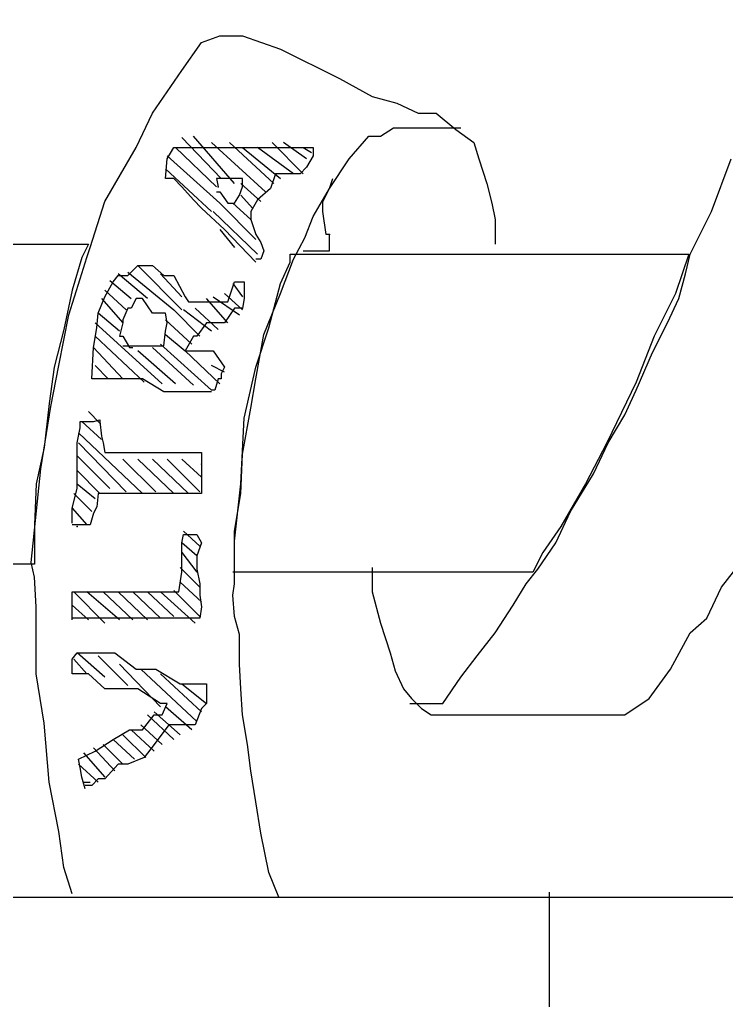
# Model space of a CAD drawing. Extents: x 731154 to 731744, y 4379381 to 4380408.
# Drawn here: x 731188.87 to 731193.18, y 4380247.51 to 4380253.49 of the extents above; entities that cross this region are included whole.
import ezdxf

# ---------------------------------------------------------------- set-up
doc = ezdxf.new("R2010")
doc.units = 0
doc.layers.get('0').update_dxf_attribs({"linetype": 'CONTINUOUS'})

msp = doc.modelspace()

# ---------------------------------------------------------------- linework, layer by layer
at = {"color": 0, "linetype": 'CONTINUOUS'}
for p, q in [((731189.98, 4380253.35), (731190.09, 4380253.39)), ((731189.98, 4380253.35), (731190.09, 4380253.39)), ((731190.09, 4380253.39), (731190.23, 4380253.39)), ((731190.09, 4380253.39), (731190.23, 4380253.39)), ((731190.23, 4380253.39), (731190.46, 4380253.31)), ((731190.23, 4380253.39), (731190.46, 4380253.31)), ((731189.86, 4380253.18), (731189.98, 4380253.35)), ((731189.86, 4380253.18), (731189.98, 4380253.35)), ((731190.46, 4380253.31), (731190.82, 4380253.13)), ((731190.46, 4380253.31), (731190.82, 4380253.13)), ((731189.68, 4380252.92), (731189.86, 4380253.18)), ((731189.68, 4380252.92), (731189.86, 4380253.18)), ((731190.82, 4380253.13), (731191.02, 4380253.02)), ((731190.82, 4380253.13), (731191.02, 4380253.02)), ((731191.02, 4380253.02), (731191.17, 4380252.98)), ((731191.02, 4380253.02), (731191.17, 4380252.98)), ((731191.17, 4380252.98), (731191.3, 4380252.92)), ((731191.17, 4380252.98), (731191.3, 4380252.92)), ((731189.58, 4380252.71), (731189.68, 4380252.92)), ((731189.58, 4380252.71), (731189.68, 4380252.92)), ((731191.3, 4380252.92), (731191.41, 4380252.92)), ((731191.3, 4380252.92), (731191.41, 4380252.92)), ((731191.41, 4380252.92), (731191.53, 4380252.82)), ((731191.41, 4380252.92), (731191.53, 4380252.82)), ((731190.18, 4380252.49), (731189.93, 4380252.78)), ((731190.18, 4380252.49), (731189.93, 4380252.78)), ((731190.88, 4380252.64), (731191, 4380252.78)), ((731190.88, 4380252.64), (731191, 4380252.78)), ((731191, 4380252.78), (731191.07, 4380252.78)), ((731191, 4380252.78), (731191.07, 4380252.78)), ((731191.07, 4380252.78), (731191.15, 4380252.83)), ((731191.07, 4380252.78), (731191.15, 4380252.83)), ((731191.15, 4380252.83), (731191.2, 4380252.83)), ((731191.15, 4380252.83), (731191.2, 4380252.83)), ((731191.2, 4380252.83), (731191.26, 4380252.83)), ((731191.2, 4380252.83), (731191.26, 4380252.83)), ((731191.26, 4380252.83), (731191.33, 4380252.83)), ((731191.26, 4380252.83), (731191.33, 4380252.83)), ((731191.33, 4380252.83), (731191.41, 4380252.83)), ((731191.33, 4380252.83), (731191.41, 4380252.83)), ((731191.41, 4380252.83), (731191.48, 4380252.83)), ((731191.41, 4380252.83), (731191.48, 4380252.83)), ((731191.48, 4380252.83), (731191.56, 4380252.83)), ((731191.48, 4380252.83), (731191.56, 4380252.83)), ((731191.53, 4380252.82), (731191.64, 4380252.74)), ((731191.53, 4380252.82), (731191.64, 4380252.74)), ((731189.86, 4380252.77), (731190.1, 4380252.52)), ((731189.86, 4380252.77), (731190.1, 4380252.52)), ((731190.04, 4380252.74), (731190.37, 4380252.44)), ((731190.04, 4380252.74), (731190.37, 4380252.44)), ((731190.42, 4380252.49), (731190.15, 4380252.74)), ((731190.42, 4380252.49), (731190.15, 4380252.74)), ((731190.41, 4380252.74), (731190.6, 4380252.55)), ((731190.41, 4380252.74), (731190.6, 4380252.55)), ((731190.62, 4380252.64), (731190.48, 4380252.74)), ((731190.62, 4380252.64), (731190.48, 4380252.74)), ((731191.64, 4380252.74), (731191.67, 4380252.64)), ((731191.64, 4380252.74), (731191.67, 4380252.64)), ((731189.39, 4380252.38), (731189.58, 4380252.71)), ((731189.39, 4380252.38), (731189.58, 4380252.71)), ((731189.77, 4380252.64), (731189.81, 4380252.71)), ((731189.77, 4380252.64), (731189.81, 4380252.71)), ((731189.77, 4380252.66), (731190.09, 4380252.37)), ((731189.77, 4380252.66), (731190.09, 4380252.37)), ((731189.81, 4380252.71), (731189.85, 4380252.71)), ((731189.81, 4380252.71), (731189.85, 4380252.71)), ((731190.07, 4380252.47), (731189.82, 4380252.71)), ((731190.07, 4380252.47), (731189.82, 4380252.71)), ((731189.85, 4380252.71), (731190.01, 4380252.71)), ((731189.85, 4380252.71), (731190.01, 4380252.71)), ((731190.01, 4380252.71), (731190.1, 4380252.71)), ((731190.01, 4380252.71), (731190.1, 4380252.71)), ((731190.1, 4380252.71), (731190.22, 4380252.71)), ((731190.1, 4380252.71), (731190.22, 4380252.71)), ((731190.22, 4380252.71), (731190.31, 4380252.71)), ((731190.22, 4380252.71), (731190.31, 4380252.71)), ((731190.23, 4380252.71), (731190.46, 4380252.52)), ((731190.23, 4380252.71), (731190.46, 4380252.52)), ((731190.31, 4380252.71), (731190.41, 4380252.71)), ((731190.31, 4380252.71), (731190.41, 4380252.71)), ((731190.54, 4380252.55), (731190.32, 4380252.71)), ((731190.54, 4380252.55), (731190.32, 4380252.71)), ((731190.41, 4380252.71), (731190.46, 4380252.71)), ((731190.41, 4380252.71), (731190.46, 4380252.71)), ((731190.46, 4380252.71), (731190.54, 4380252.71)), ((731190.46, 4380252.71), (731190.54, 4380252.71)), ((731190.54, 4380252.71), (731190.58, 4380252.71)), ((731190.54, 4380252.71), (731190.58, 4380252.71)), ((731190.58, 4380252.71), (731190.66, 4380252.71)), ((731190.58, 4380252.71), (731190.66, 4380252.71)), ((731190.6, 4380252.71), (731190.65, 4380252.68)), ((731190.6, 4380252.71), (731190.65, 4380252.68)), ((731190.66, 4380252.66), (731190.62, 4380252.59)), ((731190.66, 4380252.66), (731190.62, 4380252.59)), ((731190.66, 4380252.71), (731190.66, 4380252.66)), ((731190.66, 4380252.71), (731190.66, 4380252.66)), ((731189.76, 4380252.52), (731189.77, 4380252.64)), ((731189.76, 4380252.52), (731189.77, 4380252.64)), ((731190.76, 4380252.46), (731190.88, 4380252.64)), ((731190.76, 4380252.46), (731190.88, 4380252.64)), ((731191.67, 4380252.64), (731191.72, 4380252.49)), ((731191.67, 4380252.64), (731191.72, 4380252.49)), ((731193.09, 4380252.32), (731193.21, 4380252.64)), ((731193.09, 4380252.32), (731193.21, 4380252.64)), ((731190.04, 4380252.32), (731189.76, 4380252.58)), ((731190.04, 4380252.32), (731189.76, 4380252.58)), ((731190.43, 4380252.55), (731190.4, 4380252.46)), ((731190.43, 4380252.55), (731190.4, 4380252.46)), ((731190.48, 4380252.55), (731190.43, 4380252.55)), ((731190.48, 4380252.55), (731190.43, 4380252.55)), ((731190.55, 4380252.55), (731190.48, 4380252.55)), ((731190.55, 4380252.55), (731190.48, 4380252.55)), ((731190.58, 4380252.55), (731190.55, 4380252.55)), ((731190.58, 4380252.55), (731190.55, 4380252.55)), ((731190.62, 4380252.59), (731190.58, 4380252.55)), ((731190.62, 4380252.59), (731190.58, 4380252.55)), ((731189.81, 4380252.52), (731189.76, 4380252.52)), ((731189.81, 4380252.52), (731189.76, 4380252.52)), ((731189.86, 4380252.47), (731189.81, 4380252.52)), ((731189.86, 4380252.47), (731189.81, 4380252.52)), ((731190.08, 4380252.52), (731190.07, 4380252.52)), ((731190.07, 4380252.52), (731190.08, 4380252.47)), ((731190.08, 4380252.52), (731190.07, 4380252.52)), ((731190.07, 4380252.52), (731190.08, 4380252.47)), ((731190.12, 4380252.52), (731190.08, 4380252.52)), ((731190.12, 4380252.52), (731190.08, 4380252.52)), ((731190.18, 4380252.52), (731190.12, 4380252.52)), ((731190.18, 4380252.52), (731190.12, 4380252.52)), ((731190.23, 4380252.52), (731190.18, 4380252.52)), ((731190.23, 4380252.52), (731190.18, 4380252.52)), ((731190.34, 4380252.38), (731190.22, 4380252.49)), ((731190.34, 4380252.38), (731190.22, 4380252.49)), ((731190.23, 4380252.47), (731190.23, 4380252.52)), ((731190.23, 4380252.47), (731190.23, 4380252.52)), ((731190.76, 4380252.46), (731190.78, 4380252.52)), ((731190.76, 4380252.46), (731190.78, 4380252.52)), ((731191.72, 4380252.49), (731191.75, 4380252.37)), ((731191.72, 4380252.49), (731191.75, 4380252.37)), ((731189.93, 4380252.39), (731189.86, 4380252.47)), ((731189.93, 4380252.39), (731189.86, 4380252.47)), ((731190.07, 4380252.44), (731190.09, 4380252.44)), ((731190.07, 4380252.44), (731190.09, 4380252.44)), ((731190.09, 4380252.44), (731190.14, 4380252.37)), ((731190.09, 4380252.44), (731190.14, 4380252.37)), ((731190.18, 4380252.37), (731190.21, 4380252.42)), ((731190.18, 4380252.37), (731190.21, 4380252.42)), ((731190.21, 4380252.42), (731190.23, 4380252.47)), ((731190.21, 4380252.42), (731190.23, 4380252.47)), ((731190.22, 4380252.42), (731190.29, 4380252.34)), ((731190.22, 4380252.42), (731190.29, 4380252.34)), ((731190.4, 4380252.46), (731190.32, 4380252.39)), ((731190.4, 4380252.46), (731190.32, 4380252.39)), ((731190.66, 4380252.29), (731190.76, 4380252.46)), ((731190.66, 4380252.29), (731190.76, 4380252.46)), ((731190.72, 4380252.38), (731190.76, 4380252.46)), ((731190.72, 4380252.38), (731190.76, 4380252.46)), ((731189.3, 4380252.1), (731189.39, 4380252.38)), ((731189.3, 4380252.1), (731189.39, 4380252.38)), ((731189.98, 4380252.34), (731189.93, 4380252.39)), ((731189.98, 4380252.34), (731189.93, 4380252.39)), ((731190.09, 4380252.37), (731190.31, 4380252.15)), ((731190.09, 4380252.37), (731190.31, 4380252.15)), ((731190.14, 4380252.37), (731190.18, 4380252.37)), ((731190.14, 4380252.37), (731190.18, 4380252.37)), ((731190.28, 4380252.27), (731190.17, 4380252.37)), ((731190.28, 4380252.27), (731190.17, 4380252.37)), ((731190.32, 4380252.39), (731190.28, 4380252.32)), ((731190.32, 4380252.39), (731190.28, 4380252.32)), ((731190.72, 4380252.32), (731190.72, 4380252.38)), ((731190.72, 4380252.32), (731190.72, 4380252.38)), ((731191.75, 4380252.37), (731191.77, 4380252.27)), ((731191.75, 4380252.37), (731191.77, 4380252.27)), ((731190.12, 4380252.21), (731189.98, 4380252.34)), ((731190.12, 4380252.21), (731189.98, 4380252.34)), ((731190.32, 4380252.06), (731190.05, 4380252.32)), ((731190.32, 4380252.06), (731190.05, 4380252.32)), ((731190.28, 4380252.32), (731190.28, 4380252.27)), ((731190.28, 4380252.32), (731190.28, 4380252.27)), ((731190.74, 4380252.18), (731190.72, 4380252.32)), ((731190.74, 4380252.18), (731190.72, 4380252.32)), ((731192.96, 4380252.06), (731193.09, 4380252.32)), ((731192.96, 4380252.06), (731193.09, 4380252.32)), ((731190.28, 4380252.27), (731190.31, 4380252.18)), ((731190.28, 4380252.27), (731190.31, 4380252.18)), ((731190.61, 4380252.16), (731190.66, 4380252.29)), ((731190.61, 4380252.16), (731190.66, 4380252.29)), ((731191.77, 4380252.27), (731191.77, 4380252.18)), ((731191.77, 4380252.27), (731191.77, 4380252.18)), ((731190.09, 4380252.21), (731190.18, 4380252.1)), ((731190.09, 4380252.21), (731190.18, 4380252.1)), ((731190.31, 4380252.01), (731190.12, 4380252.21)), ((731190.31, 4380252.01), (731190.12, 4380252.21)), ((731190.31, 4380252.18), (731190.34, 4380252.13)), ((731190.31, 4380252.18), (731190.34, 4380252.13)), ((731190.76, 4380252.18), (731190.74, 4380252.18)), ((731190.76, 4380252.18), (731190.74, 4380252.18)), ((731190.76, 4380252.08), (731190.76, 4380252.18)), ((731190.76, 4380252.08), (731190.76, 4380252.18)), ((731191.77, 4380252.18), (731191.77, 4380252.12)), ((731191.77, 4380252.18), (731191.77, 4380252.12)), ((731188.55, 4380252.12), (731188.97, 4380252.12)), ((731188.55, 4380252.12), (731188.97, 4380252.12)), ((731188.97, 4380252.12), (731189.29, 4380252.12)), ((731188.97, 4380252.12), (731189.29, 4380252.12)), ((731189.29, 4380252.12), (731189.25, 4380252.04)), ((731189.29, 4380252.12), (731189.25, 4380252.04)), ((731190.34, 4380252.13), (731190.36, 4380252.08)), ((731190.34, 4380252.13), (731190.36, 4380252.08)), ((731190.54, 4380252.03), (731190.61, 4380252.16)), ((731190.54, 4380252.03), (731190.61, 4380252.16)), ((731189.28, 4380252.04), (731189.3, 4380252.1)), ((731189.28, 4380252.04), (731189.3, 4380252.1)), ((731190.36, 4380252.08), (731190.34, 4380252.03)), ((731190.36, 4380252.08), (731190.34, 4380252.03)), ((731190.52, 4380252.01), (731190.52, 4380252.06)), ((731190.52, 4380252.06), (731190.55, 4380252.06)), ((731190.52, 4380252.01), (731190.52, 4380252.06)), ((731190.52, 4380252.06), (731190.55, 4380252.06)), ((731190.55, 4380252.06), (731190.65, 4380252.06)), ((731190.55, 4380252.06), (731190.65, 4380252.06)), ((731190.6, 4380252.08), (731190.66, 4380252.08)), ((731190.6, 4380252.08), (731190.66, 4380252.08)), ((731190.65, 4380252.06), (731190.78, 4380252.06)), ((731190.65, 4380252.06), (731190.78, 4380252.06)), ((731190.66, 4380252.08), (731190.74, 4380252.08)), ((731190.66, 4380252.08), (731190.74, 4380252.08)), ((731190.74, 4380252.08), (731190.76, 4380252.08)), ((731190.74, 4380252.08), (731190.76, 4380252.08)), ((731190.78, 4380252.06), (731191.07, 4380252.06)), ((731190.78, 4380252.06), (731191.07, 4380252.06)), ((731191.07, 4380252.06), (731191.29, 4380252.06)), ((731191.07, 4380252.06), (731191.29, 4380252.06)), ((731191.29, 4380252.06), (731191.53, 4380252.06)), ((731191.29, 4380252.06), (731191.53, 4380252.06)), ((731191.53, 4380252.06), (731191.68, 4380252.06)), ((731191.53, 4380252.06), (731191.68, 4380252.06)), ((731191.68, 4380252.06), (731191.82, 4380252.06)), ((731191.68, 4380252.06), (731191.82, 4380252.06)), ((731191.82, 4380252.06), (731192.12, 4380252.06)), ((731191.82, 4380252.06), (731192.12, 4380252.06)), ((731192.12, 4380252.06), (731192.37, 4380252.06)), ((731192.12, 4380252.06), (731192.37, 4380252.06)), ((731192.37, 4380252.06), (731192.56, 4380252.06)), ((731192.37, 4380252.06), (731192.56, 4380252.06)), ((731192.56, 4380252.06), (731192.7, 4380252.06)), ((731192.56, 4380252.06), (731192.7, 4380252.06)), ((731192.7, 4380252.06), (731192.84, 4380252.06)), ((731192.7, 4380252.06), (731192.84, 4380252.06)), ((731192.84, 4380252.06), (731192.93, 4380252.06)), ((731192.84, 4380252.06), (731192.93, 4380252.06)), ((731192.95, 4380252.06), (731192.87, 4380251.82)), ((731192.95, 4380252.06), (731192.87, 4380251.82)), ((731192.93, 4380252.06), (731192.95, 4380252.06)), ((731192.93, 4380251.94), (731192.96, 4380252.06)), ((731192.93, 4380252.06), (731192.95, 4380252.06)), ((731192.93, 4380251.94), (731192.96, 4380252.06)), ((731189.25, 4380252.04), (731189.19, 4380251.84)), ((731189.25, 4380252.04), (731189.19, 4380251.84)), ((731189.24, 4380251.91), (731189.28, 4380252.04)), ((731189.24, 4380251.91), (731189.28, 4380252.04)), ((731190.34, 4380252.03), (731190.31, 4380252.03)), ((731190.34, 4380252.03), (731190.31, 4380252.03)), ((731190.46, 4380251.82), (731190.54, 4380252.03)), ((731190.46, 4380251.82), (731190.54, 4380252.03)), ((731190.46, 4380251.88), (731190.52, 4380252.01)), ((731190.46, 4380251.88), (731190.52, 4380252.01)), ((731189.65, 4380251.79), (731189.47, 4380251.94)), ((731189.65, 4380251.79), (731189.47, 4380251.94)), ((731189.53, 4380251.93), (731189.59, 4380251.99)), ((731189.53, 4380251.93), (731189.59, 4380251.99)), ((731189.53, 4380251.95), (731189.81, 4380251.72)), ((731189.53, 4380251.95), (731189.81, 4380251.72)), ((731189.59, 4380251.99), (731189.68, 4380251.99)), ((731189.86, 4380251.72), (731189.59, 4380251.99)), ((731189.59, 4380251.99), (731189.68, 4380251.99)), ((731189.86, 4380251.72), (731189.59, 4380251.99)), ((731189.68, 4380251.99), (731189.75, 4380251.93)), ((731189.68, 4380251.99), (731189.75, 4380251.93)), ((731189.73, 4380251.94), (731189.86, 4380251.8)), ((731189.73, 4380251.94), (731189.86, 4380251.8)), ((731192.89, 4380251.79), (731192.93, 4380251.94)), ((731192.89, 4380251.79), (731192.93, 4380251.94)), ((731189.17, 4380251.69), (731189.24, 4380251.91)), ((731189.17, 4380251.69), (731189.24, 4380251.91)), ((731189.39, 4380251.8), (731189.44, 4380251.89)), ((731189.39, 4380251.8), (731189.44, 4380251.89)), ((731189.42, 4380251.9), (731189.55, 4380251.79)), ((731189.42, 4380251.9), (731189.55, 4380251.79)), ((731189.44, 4380251.89), (731189.47, 4380251.93)), ((731189.44, 4380251.89), (731189.47, 4380251.93)), ((731189.47, 4380251.93), (731189.53, 4380251.93)), ((731189.47, 4380251.93), (731189.53, 4380251.93)), ((731189.75, 4380251.93), (731189.81, 4380251.93)), ((731189.75, 4380251.93), (731189.81, 4380251.93)), ((731189.81, 4380251.93), (731189.88, 4380251.8)), ((731189.81, 4380251.93), (731189.88, 4380251.8)), ((731190.14, 4380251.77), (731190.18, 4380251.89)), ((731190.14, 4380251.77), (731190.18, 4380251.89)), ((731190.17, 4380251.88), (731190.23, 4380251.8)), ((731190.17, 4380251.88), (731190.23, 4380251.8)), ((731190.18, 4380251.89), (731190.22, 4380251.89)), ((731190.18, 4380251.89), (731190.22, 4380251.89)), ((731190.22, 4380251.89), (731190.24, 4380251.89)), ((731190.22, 4380251.89), (731190.24, 4380251.89)), ((731190.24, 4380251.89), (731190.24, 4380251.79)), ((731190.24, 4380251.89), (731190.24, 4380251.79)), ((731190.39, 4380251.61), (731190.46, 4380251.88)), ((731190.39, 4380251.61), (731190.46, 4380251.88)), ((731189.19, 4380251.84), (731189.14, 4380251.6)), ((731189.19, 4380251.84), (731189.14, 4380251.6)), ((731189.52, 4380251.72), (731189.39, 4380251.84)), ((731189.52, 4380251.72), (731189.39, 4380251.84)), ((731190.23, 4380251.72), (731190.12, 4380251.82)), ((731190.23, 4380251.72), (731190.12, 4380251.82)), ((731190.36, 4380251.57), (731190.46, 4380251.82)), ((731190.36, 4380251.57), (731190.46, 4380251.82)), ((731192.87, 4380251.82), (731192.74, 4380251.56)), ((731192.87, 4380251.82), (731192.74, 4380251.56)), ((731189.35, 4380251.7), (731189.39, 4380251.8)), ((731189.35, 4380251.7), (731189.39, 4380251.8)), ((731189.37, 4380251.79), (731189.5, 4380251.64)), ((731189.37, 4380251.79), (731189.5, 4380251.64)), ((731189.58, 4380251.79), (731189.55, 4380251.73)), ((731189.58, 4380251.79), (731189.55, 4380251.73)), ((731189.62, 4380251.79), (731189.58, 4380251.79)), ((731189.62, 4380251.79), (731189.58, 4380251.79)), ((731189.68, 4380251.7), (731189.62, 4380251.79)), ((731189.68, 4380251.7), (731189.62, 4380251.79)), ((731189.88, 4380251.8), (731189.9, 4380251.77)), ((731189.88, 4380251.8), (731189.9, 4380251.77)), ((731189.9, 4380251.77), (731189.94, 4380251.77)), ((731189.9, 4380251.77), (731189.94, 4380251.77)), ((731189.94, 4380251.77), (731190.02, 4380251.77)), ((731189.94, 4380251.77), (731190.02, 4380251.77)), ((731190.14, 4380251.64), (731190.01, 4380251.79)), ((731190.14, 4380251.64), (731190.01, 4380251.79)), ((731190.02, 4380251.77), (731190.09, 4380251.77)), ((731190.02, 4380251.77), (731190.09, 4380251.77)), ((731190.05, 4380251.8), (731190.21, 4380251.69)), ((731190.05, 4380251.8), (731190.21, 4380251.69)), ((731190.09, 4380251.77), (731190.14, 4380251.77)), ((731190.09, 4380251.77), (731190.14, 4380251.77)), ((731190.24, 4380251.79), (731190.23, 4380251.73)), ((731190.24, 4380251.79), (731190.23, 4380251.73)), ((731192.82, 4380251.64), (731192.89, 4380251.79)), ((731192.82, 4380251.64), (731192.89, 4380251.79)), ((731189.34, 4380251.61), (731189.35, 4380251.7)), ((731189.34, 4380251.61), (731189.35, 4380251.7)), ((731189.48, 4380251.59), (731189.35, 4380251.7)), ((731189.48, 4380251.59), (731189.35, 4380251.7)), ((731189.53, 4380251.73), (731189.5, 4380251.66)), ((731189.53, 4380251.73), (731189.5, 4380251.66)), ((731189.55, 4380251.73), (731189.53, 4380251.73)), ((731189.55, 4380251.73), (731189.53, 4380251.73)), ((731189.73, 4380251.7), (731189.68, 4380251.7)), ((731189.73, 4380251.7), (731189.68, 4380251.7)), ((731189.76, 4380251.7), (731189.73, 4380251.7)), ((731189.76, 4380251.7), (731189.73, 4380251.7)), ((731189.77, 4380251.64), (731189.76, 4380251.7)), ((731189.77, 4380251.64), (731189.76, 4380251.7)), ((731189.81, 4380251.72), (731189.97, 4380251.56)), ((731189.81, 4380251.72), (731189.97, 4380251.56)), ((731190.04, 4380251.59), (731189.87, 4380251.72)), ((731190.04, 4380251.59), (731189.87, 4380251.72)), ((731189.94, 4380251.73), (731190.08, 4380251.6)), ((731189.94, 4380251.73), (731190.08, 4380251.6)), ((731190.18, 4380251.73), (731190.12, 4380251.64)), ((731190.18, 4380251.73), (731190.12, 4380251.64)), ((731190.23, 4380251.73), (731190.18, 4380251.73)), ((731190.23, 4380251.73), (731190.18, 4380251.73)), ((731189.11, 4380251.38), (731189.17, 4380251.69)), ((731189.11, 4380251.38), (731189.17, 4380251.69)), ((731189.33, 4380251.64), (731189.74, 4380251.27)), ((731189.33, 4380251.64), (731189.74, 4380251.27)), ((731189.5, 4380251.64), (731189.48, 4380251.56)), ((731189.5, 4380251.64), (731189.48, 4380251.56)), ((731189.5, 4380251.66), (731189.5, 4380251.64)), ((731189.5, 4380251.66), (731189.5, 4380251.64)), ((731189.92, 4380251.51), (731189.76, 4380251.66)), ((731189.92, 4380251.51), (731189.76, 4380251.66)), ((731189.76, 4380251.59), (731189.77, 4380251.64)), ((731189.76, 4380251.59), (731189.77, 4380251.64)), ((731190.01, 4380251.64), (731189.95, 4380251.56)), ((731190.01, 4380251.64), (731189.95, 4380251.56)), ((731190.05, 4380251.64), (731190.01, 4380251.64)), ((731190.05, 4380251.64), (731190.01, 4380251.64)), ((731190.12, 4380251.64), (731190.05, 4380251.64)), ((731190.12, 4380251.64), (731190.05, 4380251.64)), ((731192.73, 4380251.46), (731192.82, 4380251.64)), ((731192.73, 4380251.46), (731192.82, 4380251.64)), ((731189.14, 4380251.6), (731189.08, 4380251.37)), ((731189.14, 4380251.6), (731189.08, 4380251.37)), ((731189.32, 4380251.49), (731189.34, 4380251.61)), ((731189.32, 4380251.49), (731189.34, 4380251.61)), ((731189.75, 4380251.5), (731189.76, 4380251.59)), ((731189.75, 4380251.5), (731189.76, 4380251.59)), ((731190.31, 4380251.37), (731190.39, 4380251.61)), ((731190.31, 4380251.37), (731190.39, 4380251.61)), ((731189.63, 4380251.28), (731189.33, 4380251.56)), ((731189.63, 4380251.28), (731189.33, 4380251.56)), ((731189.48, 4380251.56), (731189.5, 4380251.56)), ((731189.48, 4380251.56), (731189.5, 4380251.56)), ((731189.5, 4380251.56), (731189.54, 4380251.49)), ((731189.5, 4380251.56), (731189.54, 4380251.49)), ((731189.76, 4380251.57), (731189.88, 4380251.47)), ((731189.76, 4380251.57), (731189.88, 4380251.47)), ((731189.93, 4380251.56), (731189.88, 4380251.47)), ((731189.93, 4380251.56), (731189.88, 4380251.47)), ((731189.95, 4380251.56), (731189.93, 4380251.56)), ((731189.95, 4380251.56), (731189.93, 4380251.56)), ((731190.31, 4380251.3), (731190.36, 4380251.57)), ((731190.31, 4380251.3), (731190.36, 4380251.57)), ((731192.74, 4380251.56), (731192.63, 4380251.28)), ((731192.74, 4380251.56), (731192.63, 4380251.28)), ((731189.31, 4380251.3), (731189.32, 4380251.49)), ((731189.31, 4380251.3), (731189.32, 4380251.49)), ((731189.32, 4380251.49), (731189.5, 4380251.3)), ((731189.32, 4380251.49), (731189.5, 4380251.3)), ((731189.5, 4380251.5), (731189.58, 4380251.5)), ((731189.5, 4380251.5), (731189.58, 4380251.5)), ((731189.54, 4380251.49), (731189.56, 4380251.49)), ((731189.54, 4380251.49), (731189.56, 4380251.49)), ((731189.58, 4380251.5), (731189.65, 4380251.5)), ((731189.58, 4380251.5), (731189.65, 4380251.5)), ((731189.82, 4380251.27), (731189.59, 4380251.47)), ((731189.82, 4380251.27), (731189.59, 4380251.47)), ((731189.65, 4380251.5), (731189.7, 4380251.5)), ((731189.65, 4380251.5), (731189.7, 4380251.5)), ((731189.68, 4380251.49), (731189.93, 4380251.26)), ((731189.68, 4380251.49), (731189.93, 4380251.26)), ((731189.7, 4380251.5), (731189.75, 4380251.5)), ((731189.7, 4380251.5), (731189.75, 4380251.5)), ((731190.04, 4380251.23), (731189.73, 4380251.51)), ((731190.04, 4380251.23), (731189.73, 4380251.51)), ((731189.88, 4380251.47), (731189.93, 4380251.47)), ((731189.88, 4380251.47), (731190.09, 4380251.27)), ((731189.88, 4380251.47), (731189.93, 4380251.47)), ((731189.88, 4380251.47), (731190.09, 4380251.27)), ((731189.93, 4380251.47), (731189.98, 4380251.47)), ((731189.93, 4380251.47), (731189.98, 4380251.47)), ((731189.98, 4380251.47), (731190.05, 4380251.47)), ((731189.98, 4380251.47), (731190.05, 4380251.47)), ((731190.05, 4380251.47), (731190.12, 4380251.37)), ((731190.05, 4380251.47), (731190.12, 4380251.37)), ((731192.63, 4380251.23), (731192.73, 4380251.46)), ((731192.63, 4380251.23), (731192.73, 4380251.46)), ((731189.08, 4380251.37), (731189.05, 4380251.15)), ((731189.08, 4380251.37), (731189.05, 4380251.15)), ((731189.06, 4380251.13), (731189.11, 4380251.38)), ((731189.06, 4380251.13), (731189.11, 4380251.38)), ((731189.41, 4380251.3), (731189.33, 4380251.38)), ((731189.41, 4380251.3), (731189.33, 4380251.38)), ((731190.12, 4380251.34), (731190.04, 4380251.38)), ((731190.12, 4380251.34), (731190.04, 4380251.38)), ((731190.12, 4380251.37), (731190.1, 4380251.33)), ((731190.12, 4380251.37), (731190.1, 4380251.33)), ((731190.24, 4380251.06), (731190.31, 4380251.37)), ((731190.24, 4380251.06), (731190.31, 4380251.37)), ((731189.34, 4380251.3), (731189.31, 4380251.3)), ((731189.34, 4380251.3), (731189.31, 4380251.3)), ((731189.41, 4380251.3), (731189.34, 4380251.3)), ((731189.41, 4380251.3), (731189.34, 4380251.3)), ((731189.42, 4380251.3), (731189.41, 4380251.3)), ((731189.42, 4380251.3), (731189.41, 4380251.3)), ((731189.5, 4380251.3), (731189.42, 4380251.3)), ((731189.5, 4380251.3), (731189.42, 4380251.3)), ((731189.62, 4380251.3), (731189.5, 4380251.3)), ((731189.62, 4380251.3), (731189.5, 4380251.3)), ((731189.75, 4380251.22), (731189.62, 4380251.3)), ((731189.75, 4380251.22), (731189.62, 4380251.3)), ((731190.08, 4380251.3), (731190.06, 4380251.23)), ((731190.08, 4380251.3), (731190.06, 4380251.23)), ((731190.1, 4380251.3), (731190.08, 4380251.3)), ((731190.1, 4380251.3), (731190.08, 4380251.3)), ((731190.1, 4380251.33), (731190.1, 4380251.3)), ((731190.1, 4380251.33), (731190.1, 4380251.3)), ((731190.28, 4380251.12), (731190.31, 4380251.3)), ((731190.28, 4380251.12), (731190.31, 4380251.3)), ((731192.63, 4380251.28), (731192.45, 4380250.91)), ((731192.63, 4380251.28), (731192.45, 4380250.91)), ((731189.84, 4380251.22), (731189.75, 4380251.22)), ((731189.84, 4380251.22), (731189.75, 4380251.22)), ((731189.9, 4380251.22), (731189.84, 4380251.22)), ((731189.9, 4380251.22), (731189.84, 4380251.22)), ((731189.95, 4380251.22), (731189.9, 4380251.22)), ((731189.95, 4380251.22), (731189.9, 4380251.22)), ((731190.04, 4380251.22), (731189.95, 4380251.22)), ((731190.04, 4380251.22), (731189.95, 4380251.22)), ((731190.06, 4380251.23), (731190.04, 4380251.23)), ((731190.06, 4380251.23), (731190.04, 4380251.23)), ((731192.56, 4380251.08), (731192.63, 4380251.23)), ((731192.56, 4380251.08), (731192.63, 4380251.23)), ((731189, 4380250.75), (731189.06, 4380251.13)), ((731189, 4380250.75), (731189.06, 4380251.13)), ((731189.05, 4380251.15), (731189.02, 4380250.88)), ((731189.05, 4380251.15), (731189.02, 4380250.88)), ((731189.29, 4380251.1), (731189.36, 4380251.03)), ((731189.29, 4380251.1), (731189.36, 4380251.03)), ((731190.23, 4380250.84), (731190.28, 4380251.12)), ((731190.23, 4380250.84), (731190.28, 4380251.12)), ((731189.24, 4380251), (731189.24, 4380251.04)), ((731189.24, 4380251.04), (731189.26, 4380251.04)), ((731189.24, 4380251), (731189.24, 4380251.04)), ((731189.24, 4380251.04), (731189.26, 4380251.04)), ((731189.37, 4380250.93), (731189.25, 4380251.04)), ((731189.37, 4380250.93), (731189.25, 4380251.04)), ((731189.26, 4380251.04), (731189.29, 4380251.04)), ((731189.26, 4380251.04), (731189.29, 4380251.04)), ((731189.29, 4380251.04), (731189.32, 4380251.04)), ((731189.29, 4380251.04), (731189.32, 4380251.04)), ((731189.32, 4380251.04), (731189.36, 4380251.05)), ((731189.32, 4380251.04), (731189.36, 4380251.05)), ((731189.36, 4380251.05), (731189.36, 4380251.04)), ((731189.36, 4380251.05), (731189.36, 4380251.04)), ((731189.36, 4380251.04), (731189.37, 4380250.95)), ((731189.36, 4380251.04), (731189.37, 4380250.95)), ((731190.22, 4380250.66), (731190.24, 4380251.06)), ((731190.22, 4380250.66), (731190.24, 4380251.06)), ((731192.46, 4380250.91), (731192.56, 4380251.08)), ((731192.46, 4380250.91), (731192.56, 4380251.08)), ((731189.22, 4380250.91), (731189.24, 4380251)), ((731189.22, 4380250.91), (731189.24, 4380251)), ((731189.23, 4380250.97), (731189.62, 4380250.6)), ((731189.23, 4380250.97), (731189.62, 4380250.6)), ((731189.37, 4380250.95), (731189.38, 4380250.91)), ((731189.37, 4380250.95), (731189.38, 4380250.91)), ((731189.02, 4380250.88), (731188.97, 4380250.66)), ((731189.02, 4380250.88), (731188.97, 4380250.66)), ((731189.22, 4380250.78), (731189.22, 4380250.91)), ((731189.22, 4380250.78), (731189.22, 4380250.91)), ((731189.52, 4380250.61), (731189.23, 4380250.91)), ((731189.52, 4380250.61), (731189.23, 4380250.91)), ((731189.38, 4380250.91), (731189.39, 4380250.85)), ((731189.38, 4380250.91), (731189.39, 4380250.85)), ((731192.45, 4380250.91), (731192.32, 4380250.66)), ((731192.45, 4380250.91), (731192.32, 4380250.66)), ((731192.37, 4380250.72), (731192.46, 4380250.91)), ((731192.37, 4380250.72), (731192.46, 4380250.91)), ((731189.22, 4380250.83), (731189.42, 4380250.63)), ((731189.22, 4380250.83), (731189.42, 4380250.63)), ((731189.39, 4380250.85), (731189.44, 4380250.85)), ((731189.39, 4380250.85), (731189.44, 4380250.85)), ((731189.44, 4380250.85), (731189.5, 4380250.85)), ((731189.44, 4380250.85), (731189.5, 4380250.85)), ((731189.5, 4380250.85), (731189.59, 4380250.85)), ((731189.5, 4380250.85), (731189.59, 4380250.85)), ((731189.7, 4380250.61), (731189.5, 4380250.81)), ((731189.7, 4380250.61), (731189.5, 4380250.81)), ((731189.59, 4380250.85), (731189.68, 4380250.85)), ((731189.59, 4380250.85), (731189.68, 4380250.85)), ((731189.59, 4380250.81), (731189.81, 4380250.6)), ((731189.59, 4380250.81), (731189.81, 4380250.6)), ((731189.68, 4380250.85), (731189.74, 4380250.85)), ((731189.68, 4380250.85), (731189.74, 4380250.85)), ((731189.9, 4380250.6), (731189.68, 4380250.81)), ((731189.9, 4380250.6), (731189.68, 4380250.81)), ((731189.74, 4380250.85), (731189.81, 4380250.85)), ((731189.74, 4380250.85), (731189.81, 4380250.85)), ((731189.77, 4380250.81), (731189.97, 4380250.61)), ((731189.77, 4380250.81), (731189.97, 4380250.61)), ((731189.81, 4380250.85), (731189.89, 4380250.85)), ((731189.81, 4380250.85), (731189.89, 4380250.85)), ((731189.98, 4380250.7), (731189.86, 4380250.81)), ((731189.98, 4380250.7), (731189.86, 4380250.81)), ((731189.89, 4380250.85), (731189.94, 4380250.85)), ((731189.89, 4380250.85), (731189.94, 4380250.85)), ((731189.94, 4380250.85), (731189.98, 4380250.85)), ((731189.94, 4380250.85), (731189.98, 4380250.85)), ((731189.98, 4380250.85), (731189.98, 4380250.74)), ((731189.98, 4380250.85), (731189.98, 4380250.74)), ((731190.22, 4380250.6), (731190.23, 4380250.84)), ((731190.22, 4380250.6), (731190.23, 4380250.84)), ((731188.94, 4380250.18), (731189, 4380250.75)), ((731188.94, 4380250.18), (731189, 4380250.75)), ((731189.22, 4380250.63), (731189.22, 4380250.78)), ((731189.22, 4380250.63), (731189.22, 4380250.78)), ((731189.36, 4380250.6), (731189.22, 4380250.74)), ((731189.36, 4380250.6), (731189.22, 4380250.74)), ((731189.98, 4380250.74), (731189.98, 4380250.66)), ((731189.98, 4380250.74), (731189.98, 4380250.66)), ((731192.23, 4380250.49), (731192.37, 4380250.72)), ((731192.23, 4380250.49), (731192.37, 4380250.72)), ((731188.97, 4380250.66), (731188.96, 4380250.41)), ((731188.97, 4380250.66), (731188.96, 4380250.41)), ((731189.19, 4380250.51), (731189.22, 4380250.63)), ((731189.19, 4380250.51), (731189.22, 4380250.63)), ((731189.22, 4380250.66), (731189.33, 4380250.57)), ((731189.22, 4380250.66), (731189.33, 4380250.57)), ((731189.98, 4380250.66), (731189.98, 4380250.6)), ((731189.98, 4380250.66), (731189.98, 4380250.6)), ((731190.18, 4380250.31), (731190.22, 4380250.66)), ((731190.18, 4380250.31), (731190.22, 4380250.66)), ((731192.32, 4380250.66), (731192.17, 4380250.4)), ((731192.32, 4380250.66), (731192.17, 4380250.4)), ((731189.31, 4380250.49), (731189.2, 4380250.6)), ((731189.31, 4380250.49), (731189.2, 4380250.6)), ((731189.35, 4380250.6), (731189.34, 4380250.52)), ((731189.35, 4380250.6), (731189.34, 4380250.52)), ((731189.37, 4380250.6), (731189.35, 4380250.6)), ((731189.37, 4380250.6), (731189.35, 4380250.6)), ((731189.42, 4380250.6), (731189.37, 4380250.6)), ((731189.42, 4380250.6), (731189.37, 4380250.6)), ((731189.47, 4380250.6), (731189.42, 4380250.6)), ((731189.47, 4380250.6), (731189.42, 4380250.6)), ((731189.54, 4380250.6), (731189.47, 4380250.6)), ((731189.54, 4380250.6), (731189.47, 4380250.6)), ((731189.59, 4380250.6), (731189.54, 4380250.6)), ((731189.59, 4380250.6), (731189.54, 4380250.6)), ((731189.65, 4380250.6), (731189.59, 4380250.6)), ((731189.65, 4380250.6), (731189.59, 4380250.6)), ((731189.75, 4380250.6), (731189.65, 4380250.6)), ((731189.75, 4380250.6), (731189.65, 4380250.6)), ((731189.85, 4380250.6), (731189.75, 4380250.6)), ((731189.85, 4380250.6), (731189.75, 4380250.6)), ((731189.9, 4380250.6), (731189.85, 4380250.6)), ((731189.9, 4380250.6), (731189.85, 4380250.6)), ((731189.98, 4380250.6), (731189.9, 4380250.6)), ((731189.98, 4380250.6), (731189.9, 4380250.6)), ((731190.18, 4380250.37), (731190.22, 4380250.6)), ((731190.18, 4380250.37), (731190.22, 4380250.6)), ((731189.19, 4380250.42), (731189.19, 4380250.51)), ((731189.19, 4380250.51), (731189.28, 4380250.41)), ((731189.19, 4380250.42), (731189.19, 4380250.51)), ((731189.19, 4380250.51), (731189.28, 4380250.41)), ((731189.34, 4380250.52), (731189.32, 4380250.48)), ((731189.34, 4380250.52), (731189.32, 4380250.48)), ((731189.32, 4380250.48), (731189.3, 4380250.41)), ((731189.32, 4380250.48), (731189.3, 4380250.41)), ((731192.14, 4380250.3), (731192.23, 4380250.49)), ((731192.14, 4380250.3), (731192.23, 4380250.49)), ((731188.96, 4380250.41), (731188.96, 4380250.24)), ((731188.96, 4380250.41), (731188.96, 4380250.24)), ((731189.22, 4380250.41), (731189.19, 4380250.41)), ((731189.22, 4380250.41), (731189.19, 4380250.41)), ((731189.23, 4380250.41), (731189.22, 4380250.41)), ((731189.23, 4380250.41), (731189.22, 4380250.41)), ((731189.27, 4380250.41), (731189.23, 4380250.41)), ((731189.27, 4380250.41), (731189.23, 4380250.41)), ((731189.3, 4380250.41), (731189.27, 4380250.41)), ((731189.3, 4380250.41), (731189.27, 4380250.41)), ((731192.17, 4380250.4), (731192.06, 4380250.24)), ((731192.17, 4380250.4), (731192.06, 4380250.24)), ((731189.86, 4380250.3), (731189.87, 4380250.35)), ((731189.86, 4380250.3), (731189.87, 4380250.35)), ((731189.87, 4380250.37), (731189.97, 4380250.28)), ((731189.87, 4380250.37), (731189.97, 4380250.28)), ((731189.87, 4380250.35), (731189.89, 4380250.35)), ((731189.87, 4380250.35), (731189.89, 4380250.35)), ((731189.89, 4380250.35), (731189.93, 4380250.35)), ((731189.89, 4380250.35), (731189.93, 4380250.35)), ((731189.93, 4380250.35), (731189.95, 4380250.35)), ((731189.93, 4380250.35), (731189.95, 4380250.35)), ((731189.95, 4380250.35), (731189.98, 4380250.3)), ((731189.95, 4380250.35), (731189.98, 4380250.3)), ((731190.18, 4380250.19), (731190.18, 4380250.37)), ((731190.18, 4380250.19), (731190.18, 4380250.37)), ((731189.86, 4380250.24), (731189.86, 4380250.3)), ((731189.95, 4380250.22), (731189.86, 4380250.3)), ((731189.86, 4380250.24), (731189.86, 4380250.3)), ((731189.95, 4380250.22), (731189.86, 4380250.3)), ((731189.98, 4380250.3), (731189.95, 4380250.22)), ((731189.98, 4380250.3), (731189.95, 4380250.22)), ((731190.18, 4380250.12), (731190.18, 4380250.31)), ((731190.18, 4380250.12), (731190.18, 4380250.31)), ((731192.03, 4380250.14), (731192.14, 4380250.3)), ((731192.03, 4380250.14), (731192.14, 4380250.3)), ((731188.96, 4380250.24), (731188.96, 4380250.17)), ((731188.96, 4380250.24), (731188.96, 4380250.17)), ((731189.86, 4380250.12), (731189.86, 4380250.24)), ((731189.86, 4380250.24), (731189.95, 4380250.12)), ((731189.86, 4380250.12), (731189.86, 4380250.24)), ((731189.86, 4380250.24), (731189.95, 4380250.12)), ((731189.95, 4380250.22), (731189.95, 4380250.14)), ((731189.95, 4380250.22), (731189.95, 4380250.14)), ((731192.06, 4380250.24), (731192, 4380250.12)), ((731192.06, 4380250.24), (731192, 4380250.12)), ((731188.96, 4380250.17), (731188.8, 4380250.17)), ((731188.96, 4380250.17), (731188.8, 4380250.17)), ((731188.96, 4380250.09), (731188.94, 4380250.18)), ((731188.96, 4380250.09), (731188.94, 4380250.18)), ((731189.97, 4380250.03), (731189.85, 4380250.15)), ((731189.97, 4380250.03), (731189.85, 4380250.15)), ((731190.18, 4380250.14), (731190.18, 4380250.19)), ((731190.18, 4380250.14), (731190.18, 4380250.19)), ((731191.02, 4380250.15), (731191.02, 4380250)), ((731191.02, 4380250.15), (731191.02, 4380250)), ((731193.15, 4380250.03), (731193.26, 4380250.17)), ((731193.15, 4380250.03), (731193.26, 4380250.17)), ((731188.97, 4380249.91), (731188.96, 4380250.09)), ((731188.97, 4380249.91), (731188.96, 4380250.09)), ((731189.84, 4380250), (731189.86, 4380250.12)), ((731189.84, 4380250), (731189.86, 4380250.12)), ((731189.95, 4380250.14), (731189.97, 4380250.05)), ((731189.95, 4380250.14), (731189.97, 4380250.05)), ((731190.26, 4380250.12), (731190.17, 4380250.12)), ((731190.26, 4380250.12), (731190.17, 4380250.12)), ((731190.18, 4380250.05), (731190.18, 4380250.14)), ((731190.18, 4380250.05), (731190.18, 4380250.14)), ((731190.23, 4380250.12), (731190.18, 4380250.12)), ((731190.23, 4380250.12), (731190.18, 4380250.12)), ((731190.4, 4380250.12), (731190.26, 4380250.12)), ((731190.4, 4380250.12), (731190.26, 4380250.12)), ((731190.66, 4380250.12), (731190.4, 4380250.12)), ((731190.66, 4380250.12), (731190.4, 4380250.12)), ((731191.02, 4380250.12), (731190.66, 4380250.12)), ((731191.02, 4380250.12), (731190.66, 4380250.12)), ((731191.21, 4380250.12), (731191.02, 4380250.12)), ((731191.21, 4380250.12), (731191.02, 4380250.12)), ((731191.43, 4380250.12), (731191.21, 4380250.12)), ((731191.43, 4380250.12), (731191.21, 4380250.12)), ((731191.76, 4380250.12), (731191.43, 4380250.12)), ((731191.76, 4380250.12), (731191.43, 4380250.12)), ((731192, 4380250.12), (731191.76, 4380250.12)), ((731192, 4380250.12), (731191.76, 4380250.12)), ((731191.96, 4380250.05), (731192.03, 4380250.14)), ((731191.96, 4380250.05), (731192.03, 4380250.14)), ((731189.85, 4380250.06), (731189.98, 4380249.94)), ((731189.85, 4380250.06), (731189.98, 4380249.94)), ((731189.97, 4380250.05), (731189.97, 4380249.98)), ((731189.97, 4380250.05), (731189.97, 4380249.98)), ((731190.17, 4380249.98), (731190.18, 4380250.05)), ((731190.17, 4380249.98), (731190.18, 4380250.05)), ((731191.88, 4380249.92), (731191.96, 4380250.05)), ((731191.88, 4380249.92), (731191.96, 4380250.05)), ((731193.06, 4380249.84), (731193.15, 4380250.03)), ((731193.06, 4380249.84), (731193.15, 4380250.03)), ((731189.19, 4380249.92), (731189.19, 4380250)), ((731189.19, 4380250), (731189.22, 4380250)), ((731189.19, 4380249.92), (731189.19, 4380250)), ((731189.19, 4380250), (731189.22, 4380250)), ((731189.2, 4380250), (731189.39, 4380249.81)), ((731189.2, 4380250), (731189.39, 4380249.81)), ((731189.22, 4380250), (731189.38, 4380250)), ((731189.22, 4380250), (731189.38, 4380250)), ((731189.48, 4380249.83), (731189.28, 4380250)), ((731189.48, 4380249.83), (731189.28, 4380250)), ((731189.38, 4380250), (731189.55, 4380250)), ((731189.38, 4380250), (731189.56, 4380249.83)), ((731189.38, 4380250), (731189.55, 4380250)), ((731189.38, 4380250), (731189.56, 4380249.83)), ((731189.65, 4380249.83), (731189.47, 4380250)), ((731189.65, 4380249.83), (731189.47, 4380250)), ((731189.55, 4380250), (731189.68, 4380250)), ((731189.55, 4380250), (731189.68, 4380250)), ((731189.56, 4380250), (731189.73, 4380249.84)), ((731189.56, 4380250), (731189.73, 4380249.84)), ((731189.81, 4380249.85), (731189.65, 4380250)), ((731189.81, 4380249.85), (731189.65, 4380250)), ((731189.68, 4380250), (731189.76, 4380250)), ((731189.68, 4380250), (731189.76, 4380250)), ((731189.73, 4380250), (731189.94, 4380249.81)), ((731189.73, 4380250), (731189.94, 4380249.81)), ((731189.76, 4380250), (731189.84, 4380250)), ((731189.76, 4380250), (731189.84, 4380250)), ((731189.97, 4380249.85), (731189.81, 4380250.01)), ((731189.97, 4380249.85), (731189.81, 4380250.01)), ((731189.97, 4380249.98), (731189.98, 4380249.91)), ((731189.97, 4380249.98), (731189.98, 4380249.91)), ((731190.18, 4380249.85), (731190.17, 4380249.98)), ((731190.18, 4380249.85), (731190.17, 4380249.98)), ((731191.02, 4380250), (731191.07, 4380249.81)), ((731191.02, 4380250), (731191.07, 4380249.81)), ((731188.97, 4380249.66), (731188.97, 4380249.91)), ((731188.97, 4380249.66), (731188.97, 4380249.91)), ((731189.19, 4380249.83), (731189.19, 4380249.92)), ((731189.29, 4380249.83), (731189.19, 4380249.92)), ((731189.19, 4380249.83), (731189.19, 4380249.92)), ((731189.29, 4380249.83), (731189.19, 4380249.92)), ((731189.98, 4380249.91), (731189.97, 4380249.84)), ((731189.98, 4380249.91), (731189.97, 4380249.84)), ((731191.77, 4380249.75), (731191.88, 4380249.92)), ((731191.77, 4380249.75), (731191.88, 4380249.92)), ((731190.21, 4380249.74), (731190.18, 4380249.85)), ((731190.21, 4380249.74), (731190.18, 4380249.85)), ((731189.22, 4380249.84), (731189.19, 4380249.84)), ((731189.22, 4380249.84), (731189.19, 4380249.84)), ((731189.27, 4380249.84), (731189.22, 4380249.84)), ((731189.27, 4380249.84), (731189.22, 4380249.84)), ((731189.36, 4380249.84), (731189.27, 4380249.84)), ((731189.36, 4380249.84), (731189.27, 4380249.84)), ((731189.45, 4380249.84), (731189.36, 4380249.84)), ((731189.45, 4380249.84), (731189.36, 4380249.84)), ((731189.5, 4380249.84), (731189.45, 4380249.84)), ((731189.5, 4380249.84), (731189.45, 4380249.84)), ((731189.59, 4380249.84), (731189.5, 4380249.84)), ((731189.59, 4380249.84), (731189.5, 4380249.84)), ((731189.73, 4380249.84), (731189.59, 4380249.84)), ((731189.73, 4380249.84), (731189.59, 4380249.84)), ((731189.81, 4380249.84), (731189.73, 4380249.84)), ((731189.81, 4380249.84), (731189.73, 4380249.84)), ((731189.87, 4380249.84), (731189.81, 4380249.84)), ((731189.87, 4380249.84), (731189.81, 4380249.84)), ((731189.94, 4380249.84), (731189.87, 4380249.84)), ((731189.94, 4380249.84), (731189.87, 4380249.84)), ((731189.97, 4380249.84), (731189.94, 4380249.84)), ((731189.97, 4380249.84), (731189.94, 4380249.84)), ((731191.07, 4380249.81), (731191.13, 4380249.63)), ((731191.07, 4380249.81), (731191.13, 4380249.63)), ((731192.96, 4380249.75), (731193.06, 4380249.84)), ((731192.96, 4380249.75), (731193.06, 4380249.84)), ((731190.21, 4380249.56), (731190.21, 4380249.74)), ((731190.21, 4380249.56), (731190.21, 4380249.74)), ((731191.66, 4380249.61), (731191.77, 4380249.75)), ((731191.66, 4380249.61), (731191.77, 4380249.75)), ((731192.84, 4380249.53), (731192.96, 4380249.75)), ((731192.84, 4380249.53), (731192.96, 4380249.75)), ((731188.97, 4380249.5), (731188.97, 4380249.66)), ((731188.97, 4380249.5), (731188.97, 4380249.66)), ((731189.19, 4380249.59), (731189.22, 4380249.63)), ((731189.19, 4380249.59), (731189.22, 4380249.63)), ((731189.39, 4380249.48), (731189.22, 4380249.63)), ((731189.22, 4380249.63), (731189.25, 4380249.63)), ((731189.39, 4380249.48), (731189.22, 4380249.63)), ((731189.22, 4380249.63), (731189.25, 4380249.63)), ((731189.25, 4380249.63), (731189.32, 4380249.63)), ((731189.25, 4380249.63), (731189.32, 4380249.63)), ((731189.32, 4380249.63), (731189.45, 4380249.63)), ((731189.32, 4380249.63), (731189.45, 4380249.63)), ((731189.35, 4380249.61), (731189.53, 4380249.43)), ((731189.35, 4380249.61), (731189.53, 4380249.43)), ((731189.45, 4380249.63), (731189.58, 4380249.53)), ((731189.45, 4380249.63), (731189.58, 4380249.53)), ((731191.13, 4380249.63), (731191.16, 4380249.52)), ((731191.13, 4380249.63), (731191.16, 4380249.52)), ((731191.56, 4380249.48), (731191.66, 4380249.61)), ((731191.56, 4380249.48), (731191.66, 4380249.61)), ((731189.19, 4380249.5), (731189.19, 4380249.59)), ((731189.19, 4380249.5), (731189.19, 4380249.59)), ((731189.2, 4380249.59), (731189.28, 4380249.5)), ((731189.2, 4380249.59), (731189.28, 4380249.5)), ((731189.73, 4380249.3), (731189.48, 4380249.56)), ((731189.73, 4380249.3), (731189.48, 4380249.56)), ((731190.22, 4380249.41), (731190.21, 4380249.56)), ((731190.22, 4380249.41), (731190.21, 4380249.56)), ((731189.02, 4380249.2), (731188.97, 4380249.5)), ((731189.02, 4380249.2), (731188.97, 4380249.5)), ((731189.23, 4380249.5), (731189.19, 4380249.5)), ((731189.23, 4380249.5), (731189.19, 4380249.5)), ((731189.29, 4380249.5), (731189.23, 4380249.5)), ((731189.29, 4380249.5), (731189.23, 4380249.5)), ((731189.39, 4380249.41), (731189.29, 4380249.5)), ((731189.39, 4380249.41), (731189.29, 4380249.5)), ((731189.58, 4380249.53), (731189.7, 4380249.53)), ((731189.58, 4380249.53), (731189.7, 4380249.53)), ((731189.61, 4380249.53), (731189.95, 4380249.21)), ((731189.61, 4380249.53), (731189.95, 4380249.21)), ((731189.7, 4380249.53), (731189.85, 4380249.44)), ((731189.7, 4380249.53), (731189.85, 4380249.44)), ((731189.98, 4380249.27), (731189.73, 4380249.5)), ((731189.98, 4380249.27), (731189.73, 4380249.5)), ((731191.16, 4380249.52), (731191.21, 4380249.41)), ((731191.16, 4380249.52), (731191.21, 4380249.41)), ((731192.71, 4380249.35), (731192.84, 4380249.53)), ((731192.71, 4380249.35), (731192.84, 4380249.53)), ((731189.85, 4380249.44), (731189.94, 4380249.44)), ((731189.85, 4380249.44), (731189.94, 4380249.44)), ((731189.86, 4380249.44), (731190.01, 4380249.32)), ((731189.86, 4380249.44), (731190.01, 4380249.32)), ((731189.94, 4380249.44), (731190.01, 4380249.44)), ((731189.94, 4380249.44), (731190.01, 4380249.44)), ((731190.01, 4380249.44), (731190.01, 4380249.32)), ((731190.01, 4380249.44), (731190.01, 4380249.32)), ((731191.45, 4380249.32), (731191.56, 4380249.48)), ((731191.45, 4380249.32), (731191.56, 4380249.48)), ((731189.48, 4380249.41), (731189.39, 4380249.41)), ((731189.48, 4380249.41), (731189.39, 4380249.41)), ((731189.59, 4380249.41), (731189.48, 4380249.41)), ((731189.59, 4380249.41), (731189.48, 4380249.41)), ((731189.73, 4380249.32), (731189.59, 4380249.41)), ((731189.73, 4380249.32), (731189.59, 4380249.41)), ((731190.23, 4380249.25), (731190.22, 4380249.41)), ((731190.23, 4380249.25), (731190.22, 4380249.41)), ((731191.21, 4380249.41), (731191.26, 4380249.35)), ((731191.21, 4380249.41), (731191.26, 4380249.35)), ((731189.77, 4380249.32), (731189.73, 4380249.32)), ((731189.77, 4380249.32), (731189.73, 4380249.32)), ((731189.74, 4380249.25), (731189.77, 4380249.32)), ((731189.74, 4380249.25), (731189.77, 4380249.32)), ((731190.01, 4380249.32), (731189.98, 4380249.29)), ((731190.01, 4380249.32), (731189.98, 4380249.29)), ((731191.25, 4380249.32), (731191.3, 4380249.32)), ((731191.25, 4380249.32), (731191.3, 4380249.32)), ((731191.26, 4380249.35), (731191.32, 4380249.29)), ((731191.26, 4380249.35), (731191.32, 4380249.29)), ((731191.3, 4380249.32), (731191.38, 4380249.32)), ((731191.3, 4380249.32), (731191.38, 4380249.32)), ((731191.38, 4380249.32), (731191.45, 4380249.32)), ((731191.38, 4380249.32), (731191.45, 4380249.32)), ((731192.56, 4380249.25), (731192.71, 4380249.35)), ((731192.56, 4380249.25), (731192.71, 4380249.35)), ((731189.62, 4380249.16), (731189.69, 4380249.25)), ((731189.62, 4380249.16), (731189.69, 4380249.25)), ((731189.81, 4380249.1), (731189.65, 4380249.25)), ((731189.81, 4380249.1), (731189.65, 4380249.25)), ((731189.69, 4380249.27), (731189.85, 4380249.13)), ((731189.69, 4380249.27), (731189.85, 4380249.13)), ((731189.69, 4380249.25), (731189.74, 4380249.25)), ((731189.69, 4380249.25), (731189.74, 4380249.25)), ((731189.92, 4380249.16), (731189.76, 4380249.3)), ((731189.92, 4380249.16), (731189.76, 4380249.3)), ((731189.98, 4380249.29), (731189.94, 4380249.19)), ((731189.98, 4380249.29), (731189.94, 4380249.19)), ((731190.26, 4380249.07), (731190.23, 4380249.25)), ((731190.26, 4380249.07), (731190.23, 4380249.25)), ((731191.32, 4380249.29), (731191.38, 4380249.25)), ((731191.32, 4380249.29), (731191.38, 4380249.25)), ((731191.38, 4380249.25), (731191.44, 4380249.25)), ((731191.38, 4380249.25), (731191.44, 4380249.25)), ((731191.44, 4380249.25), (731191.55, 4380249.25)), ((731191.44, 4380249.25), (731191.55, 4380249.25)), ((731191.55, 4380249.25), (731191.71, 4380249.25)), ((731191.55, 4380249.25), (731191.71, 4380249.25)), ((731191.71, 4380249.25), (731191.83, 4380249.25)), ((731191.71, 4380249.25), (731191.83, 4380249.25)), ((731191.83, 4380249.25), (731191.94, 4380249.25)), ((731191.83, 4380249.25), (731191.94, 4380249.25)), ((731191.94, 4380249.25), (731192.1, 4380249.25)), ((731191.94, 4380249.25), (731192.1, 4380249.25)), ((731192.1, 4380249.25), (731192.2, 4380249.25)), ((731192.1, 4380249.25), (731192.2, 4380249.25)), ((731192.2, 4380249.25), (731192.33, 4380249.25)), ((731192.2, 4380249.25), (731192.33, 4380249.25)), ((731192.33, 4380249.25), (731192.46, 4380249.25)), ((731192.33, 4380249.25), (731192.46, 4380249.25)), ((731192.46, 4380249.25), (731192.56, 4380249.25)), ((731192.46, 4380249.25), (731192.56, 4380249.25)), ((731189.05, 4380248.84), (731189.02, 4380249.2)), ((731189.05, 4380248.84), (731189.02, 4380249.2)), ((731189.61, 4380249.19), (731189.74, 4380249.07)), ((731189.61, 4380249.19), (731189.74, 4380249.07)), ((731189.78, 4380249.19), (731189.69, 4380249.07)), ((731189.78, 4380249.19), (731189.69, 4380249.07)), ((731189.88, 4380249.19), (731189.78, 4380249.19)), ((731189.88, 4380249.19), (731189.78, 4380249.19)), ((731189.94, 4380249.19), (731189.88, 4380249.19)), ((731189.94, 4380249.19), (731189.88, 4380249.19)), ((731189.44, 4380249.1), (731189.54, 4380249.16)), ((731189.44, 4380249.1), (731189.54, 4380249.16)), ((731189.5, 4380249.13), (731189.64, 4380248.99)), ((731189.5, 4380249.13), (731189.64, 4380248.99)), ((731189.54, 4380249.16), (731189.62, 4380249.16)), ((731189.54, 4380249.16), (731189.62, 4380249.16)), ((731189.69, 4380249.03), (731189.55, 4380249.16)), ((731189.69, 4380249.03), (731189.55, 4380249.16)), ((731189.33, 4380249.03), (731189.44, 4380249.1)), ((731189.33, 4380249.03), (731189.44, 4380249.1)), ((731189.38, 4380249.07), (731189.5, 4380248.95)), ((731189.38, 4380249.07), (731189.5, 4380248.95)), ((731189.57, 4380248.98), (731189.44, 4380249.1)), ((731189.57, 4380248.98), (731189.44, 4380249.1)), ((731189.69, 4380249.07), (731189.63, 4380248.99)), ((731189.69, 4380249.07), (731189.63, 4380248.99)), ((731190.28, 4380248.91), (731190.26, 4380249.07)), ((731190.28, 4380248.91), (731190.26, 4380249.07)), ((731189.23, 4380248.98), (731189.33, 4380249.03)), ((731189.23, 4380248.98), (731189.33, 4380249.03)), ((731189.26, 4380249.02), (731189.39, 4380248.87)), ((731189.26, 4380249.02), (731189.39, 4380248.87)), ((731189.45, 4380248.91), (731189.32, 4380249.05)), ((731189.45, 4380248.91), (731189.32, 4380249.05)), ((731189.24, 4380248.93), (731189.23, 4380248.98)), ((731189.24, 4380248.93), (731189.23, 4380248.98)), ((731189.35, 4380248.84), (731189.23, 4380248.95)), ((731189.35, 4380248.84), (731189.23, 4380248.95)), ((731189.47, 4380248.95), (731189.39, 4380248.86)), ((731189.47, 4380248.95), (731189.39, 4380248.86)), ((731189.53, 4380248.95), (731189.47, 4380248.95)), ((731189.53, 4380248.95), (731189.47, 4380248.95)), ((731189.63, 4380248.99), (731189.53, 4380248.95)), ((731189.63, 4380248.99), (731189.53, 4380248.95)), ((731189.25, 4380248.87), (731189.24, 4380248.93)), ((731189.25, 4380248.87), (731189.24, 4380248.93)), ((731190.31, 4380248.72), (731190.28, 4380248.91)), ((731190.31, 4380248.72), (731190.28, 4380248.91)), ((731189.11, 4380248.54), (731189.05, 4380248.84)), ((731189.11, 4380248.54), (731189.05, 4380248.84)), ((731189.27, 4380248.8), (731189.25, 4380248.87)), ((731189.27, 4380248.8), (731189.25, 4380248.87)), ((731189.26, 4380248.84), (731189.3, 4380248.84)), ((731189.26, 4380248.84), (731189.3, 4380248.84)), ((731189.35, 4380248.86), (731189.31, 4380248.82)), ((731189.35, 4380248.86), (731189.31, 4380248.82)), ((731189.39, 4380248.86), (731189.35, 4380248.86)), ((731189.39, 4380248.86), (731189.35, 4380248.86)), ((731189.31, 4380248.82), (731189.27, 4380248.82)), ((731189.31, 4380248.82), (731189.27, 4380248.82)), ((731190.34, 4380248.53), (731190.31, 4380248.72)), ((731190.34, 4380248.53), (731190.31, 4380248.72)), ((731189.14, 4380248.32), (731189.11, 4380248.54)), ((731189.14, 4380248.32), (731189.11, 4380248.54)), ((731190.39, 4380248.29), (731190.34, 4380248.53)), ((731190.39, 4380248.29), (731190.34, 4380248.53)), ((731189.19, 4380248.16), (731189.14, 4380248.32)), ((731189.19, 4380248.16), (731189.14, 4380248.32)), ((731190.45, 4380248.14), (731190.39, 4380248.29)), ((731190.45, 4380248.14), (731190.39, 4380248.29)), ((731192.1, 4380248.17), (731192.1, 4380247.97)), ((731192.1, 4380248.17), (731192.1, 4380247.97)), ((731187.6, 4380248.14), (731189.14, 4380248.14)), ((731187.6, 4380248.14), (731189.14, 4380248.14)), ((731189.14, 4380248.14), (731189.22, 4380248.14)), ((731189.14, 4380248.14), (731189.22, 4380248.14)), ((731189.22, 4380248.14), (731190.45, 4380248.14)), ((731189.22, 4380248.14), (731190.45, 4380248.14)), ((731190.45, 4380248.14), (731191.33, 4380248.14)), ((731190.45, 4380248.14), (731191.33, 4380248.14)), ((731191.33, 4380248.14), (731191.92, 4380248.14)), ((731191.33, 4380248.14), (731191.92, 4380248.14)), ((731191.92, 4380248.14), (731192.12, 4380248.14)), ((731191.92, 4380248.14), (731192.12, 4380248.14)), ((731192.12, 4380248.14), (731192.85, 4380248.14)), ((731192.12, 4380248.14), (731192.85, 4380248.14)), ((731192.85, 4380248.14), (731193.26, 4380248.14)), ((731192.85, 4380248.14), (731193.26, 4380248.14)), ((731192.1, 4380247.97), (731192.1, 4380247.32)), ((731192.1, 4380247.97), (731192.1, 4380247.32))]:
    msp.add_line(p, q, dxfattribs=at)
for p in [(731190.08, 4380252.47), (731190.08, 4380252.47), (731190.28, 4380252.27), (731190.28, 4380252.27), (731190.76, 4380252.18), (731190.76, 4380252.18), (731190.23, 4380251.73), (731190.23, 4380251.73), (731189.98, 4380250.78), (731189.98, 4380250.78), (731189.22, 4380250.4), (731189.22, 4380250.4), (731190.18, 4380250.12), (731190.18, 4380250.12), (731189.19, 4380249.84), (731189.19, 4380249.84)]:
    msp.add_point(p, dxfattribs=at)

# ---------------------------------------------------------------- meshes
mesh = msp.add_polyface(dxfattribs=at)
corners = [(731154.5, 4379381), (731154.5, 4379381), (731154.5, 4379571.9618), (731462.5, 4379381), (731154.5, 4379746.4935), (731744, 4379381), (731154.5, 4380407.5), (731744, 4380042.0065), (731744, 4380407.5)]
mesh.append_faces([[corners[k] for k in face] for face in [(0, 1, 3, 2), (2, 3, 5, 4), (4, 5, 7, 6), (6, 7, 8, 8)]], dxfattribs={"vtx0": -1, "vtx2": -1, "color": 0})
mesh = msp.add_polyface(dxfattribs=at)
corners = [(731164.5, 4380221), (731164.5, 4380221), (731164.5, 4380395.2713), (731445.58, 4380221), (731164.5, 4380401.5), (731445.58, 4380227.2287), (731445.58, 4380401.5)]
mesh.append_faces([[corners[k] for k in face] for face in [(0, 1, 3, 2), (2, 3, 5, 4), (4, 5, 6, 6)]], dxfattribs={"vtx0": -1, "vtx2": -1, "color": 0})

doc.saveas('drawing.dxf')
